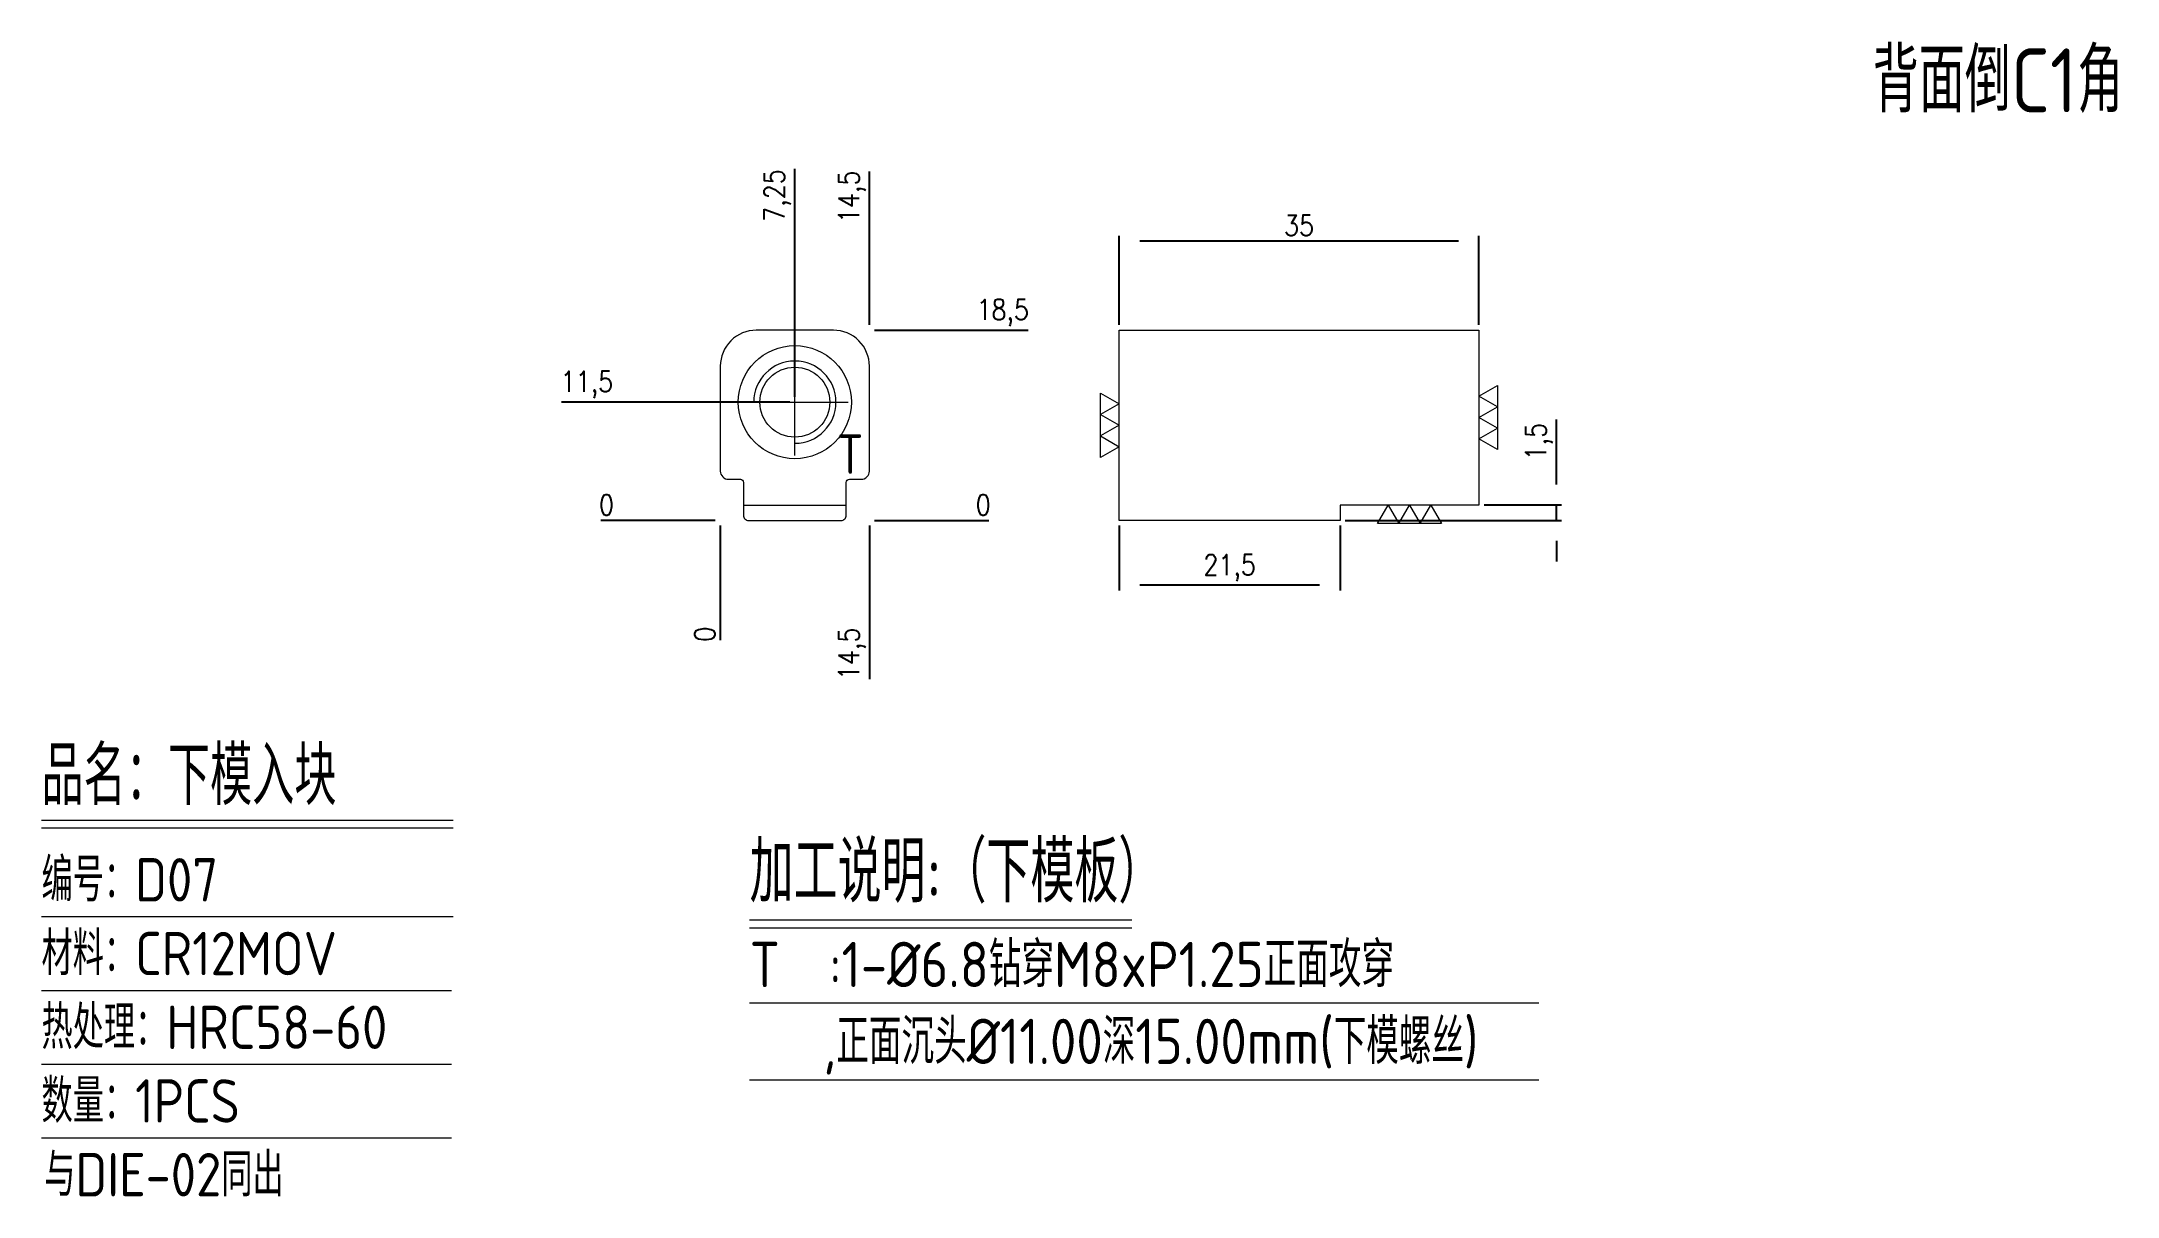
# Model space of a CAD drawing. Header units: millimetres. Extents: x 94768 to 94970, y 591 to 704.
import ezdxf
from ezdxf.enums import TextEntityAlignment as Align

# ---------------------------------------------------------------- set-up
doc = ezdxf.new("R2010")
doc.units = ezdxf.units.MM
doc.linetypes.add('CENTER', pattern=[0])
doc.linetypes.add('HIDDEN', pattern=[0])
for name, color, linetype in [('DIE_P', 2, 'Continuous'), ('DIM', 4, 'Continuous'), ('TEXT', 4, 'Continuous')]:
    doc.layers.add(name, color=color, linetype=linetype)
doc.styles.add('gbenor', font='gbenor.shx', dxfattribs={"bigfont": 'gbcbig.shx'})
doc.styles.get("Standard").update_dxf_attribs({"font": 'txt.shx', "width": 0.85, "bigfont": 'ctxt.shx'})
doc.dimstyles.new('T-2-WX', dxfattribs={"dimtxt": 2, "dimasz": 2, "dimexe": 0.5, "dimexo": 0.5, "dimgap": 0.5, "dimtad": 1, "dimtxsty": 'Standard', "dimblk": 'OPEN30', "dimcen": 0, "dimazin": 3, "dimtfac": 1, "dimtmove": 0, "dimatfit": 3, "dimldrblk": 'OPEN30', "dimlwd": -1, "dimlwe": -1})

# ---------------------------------------------------------------- blocks, each defined once
blk = doc.blocks.new('*D7579')
at = {"layer": 'Defpoints', "color": 0}
for p in [(94834.5, 657.15), (94849, 657.15), (94859, 657.15)]:
    blk.add_point(p, dxfattribs=at)
at = {"layer": 'DIM', "color": 0}
blk.add_line((94849.5, 657.15), (94860.63, 657.15), dxfattribs=at)
at = {"layer": 'DIM', "color": 0, "lineweight": 5, "insert": (94860.07, 658.65), "char_height": 2, "attachment_point": 5}
blk.add_mtext('0', dxfattribs=at)
blk = doc.blocks.new('_Open30')
blk = doc.blocks.new('*D7580')
at = {"layer": 'Defpoints', "color": 0}
for p in [(94849, 675.65), (94859, 675.65), (94834.5, 657.15)]:
    blk.add_point(p, dxfattribs=at)
at = {"layer": 'DIM', "color": 0}
for p, q in [((94849.5, 675.65), (94853, 675.65)), ((94853, 675.65), (94855, 675.65)), ((94855, 675.65), (94864.44, 675.65))]:
    blk.add_line(p, q, dxfattribs=at)
at = {"layer": 'DIM', "color": 0, "lineweight": 5, "insert": (94861.97, 677.34), "char_height": 2, "attachment_point": 5}
blk.add_mtext('18,5', dxfattribs=at)
blk = doc.blocks.new('*D7581')
at = {"layer": 'Defpoints', "color": 0}
for p in [(94824.5, 657.15), (94834.5, 657.15), (94834.5, 657.15)]:
    blk.add_point(p, dxfattribs=at)
at = {"layer": 'DIM', "color": 0}
blk.add_line((94834, 657.15), (94822.87, 657.15), dxfattribs=at)
at = {"layer": 'DIM', "color": 0, "lineweight": 5, "insert": (94823.43, 658.65), "char_height": 2, "attachment_point": 5}
blk.add_mtext('0', dxfattribs=at)
blk = doc.blocks.new('*D7582')
at = {"layer": 'Defpoints', "color": 0}
for p in [(94824.5, 668.65), (94841.75, 668.65), (94834.5, 657.15)]:
    blk.add_point(p, dxfattribs=at)
at = {"layer": 'DIM', "color": 0}
for p, q in [((94828.5, 668.65), (94819.06, 668.65)), ((94832.5, 668.65), (94828.5, 668.65)), ((94841.25, 668.65), (94832.5, 668.65))]:
    blk.add_line(p, q, dxfattribs=at)
at = {"layer": 'DIM', "color": 0, "lineweight": 5, "insert": (94821.53, 670.34), "char_height": 2, "attachment_point": 5}
blk.add_mtext('11,5', dxfattribs=at)
blk = doc.blocks.new('*D7583')
at = {"layer": 'Defpoints', "color": 0}
for p in [(94834.5, 657.15), (94849, 657.15), (94849, 647.15)]:
    blk.add_point(p, dxfattribs=at)
at = {"layer": 'DIM', "color": 0}
for p, q in [((94849, 656.65), (94849, 653.15)), ((94849, 653.15), (94849, 651.15)), ((94849, 651.15), (94849, 641.71))]:
    blk.add_line(p, q, dxfattribs=at)
at = {"layer": 'DIM', "color": 0, "lineweight": 5, "insert": (94847.31, 644.18), "char_height": 2, "attachment_point": 5, "rotation": 90}
blk.add_mtext('14,5', dxfattribs=at)
blk = doc.blocks.new('*D7584')
at = {"layer": 'Defpoints', "color": 0}
for p in [(94834.5, 657.15), (94834.5, 657.15), (94834.5, 647.15)]:
    blk.add_point(p, dxfattribs=at)
at = {"layer": 'DIM', "color": 0}
blk.add_line((94834.5, 656.65), (94834.5, 645.51), dxfattribs=at)
at = {"layer": 'DIM', "color": 0, "lineweight": 5, "insert": (94833, 646.08), "char_height": 2, "attachment_point": 5, "rotation": 90}
blk.add_mtext('0', dxfattribs=at)
blk = doc.blocks.new('*D7585')
at = {"layer": 'Defpoints', "color": 0}
for p in [(94849, 685.65), (94849, 675.65), (94834.5, 657.15)]:
    blk.add_point(p, dxfattribs=at)
at = {"layer": 'DIM', "color": 0}
for p, q in [((94849, 681.65), (94849, 691.08)), ((94849, 679.65), (94849, 681.65)), ((94849, 676.15), (94849, 679.65))]:
    blk.add_line(p, q, dxfattribs=at)
at = {"layer": 'DIM', "color": 0, "lineweight": 5, "insert": (94847.31, 688.62), "char_height": 2, "attachment_point": 5, "rotation": 90}
blk.add_mtext('14,5', dxfattribs=at)
blk = doc.blocks.new('*D7586')
at = {"layer": 'Defpoints', "color": 0}
for p in [(94841.75, 685.65), (94841.75, 668.65), (94834.5, 657.15)]:
    blk.add_point(p, dxfattribs=at)
at = {"layer": 'DIM', "color": 0}
for p, q in [((94841.75, 681.65), (94841.75, 691.33)), ((94841.75, 677.65), (94841.75, 681.65)), ((94841.75, 669.15), (94841.75, 677.65))]:
    blk.add_line(p, q, dxfattribs=at)
at = {"layer": 'DIM', "color": 0, "lineweight": 5, "insert": (94840.06, 688.74), "char_height": 2, "attachment_point": 5, "rotation": 90}
blk.add_mtext('7,25', dxfattribs=at)
blk = doc.blocks.new('*D7587')
at = {"layer": 'Defpoints', "color": 0}
for p in [(94908.29, 684.32), (94873.29, 675.65), (94908.29, 675.65)]:
    blk.add_point(p, dxfattribs=at)
at = {"layer": 'DIM', "color": 0}
for p, q in [((94873.29, 676.15), (94873.29, 684.82)), ((94908.29, 676.15), (94908.29, 684.82)), ((94875.29, 684.32), (94906.29, 684.32))]:
    blk.add_line(p, q, dxfattribs=at)
at = {"layer": 'DIM', "color": 0, "lineweight": 5, "insert": (94890.79, 685.82), "char_height": 2, "attachment_point": 5}
blk.add_mtext('35', dxfattribs=at)
blk = doc.blocks.new('*D7588')
at = {"layer": 'Defpoints', "color": 0}
for p in [(94873.29, 657.15), (94894.79, 657.15), (94873.29, 650.84)]:
    blk.add_point(p, dxfattribs=at)
at = {"layer": 'DIM', "color": 0}
for p, q in [((94873.29, 656.65), (94873.29, 650.34)), ((94894.79, 656.65), (94894.79, 650.34)), ((94892.79, 650.84), (94875.29, 650.84))]:
    blk.add_line(p, q, dxfattribs=at)
at = {"layer": 'DIM', "color": 0, "lineweight": 5, "insert": (94884.04, 652.53), "char_height": 2, "attachment_point": 5}
blk.add_mtext('21,5', dxfattribs=at)
blk = doc.blocks.new('*D7589')
at = {"layer": 'Defpoints', "color": 0}
for p in [(94908.29, 658.65), (94915.82, 658.65), (94894.79, 657.15)]:
    blk.add_point(p, dxfattribs=at)
at = {"layer": 'DIM', "color": 0}
for p, q in [((94915.82, 660.65), (94915.82, 666.97)), ((94908.79, 658.65), (94916.32, 658.65)), ((94915.82, 657.15), (94915.82, 658.65)), ((94895.29, 657.15), (94916.32, 657.15)), ((94915.82, 655.15), (94915.82, 653.15))]:
    blk.add_line(p, q, dxfattribs=at)
at = {"layer": 'DIM', "color": 0, "lineweight": 5, "insert": (94914.13, 664.81), "char_height": 2, "attachment_point": 5, "rotation": 90}
blk.add_mtext('1,5', dxfattribs=at)

msp = doc.modelspace()

# ---------------------------------------------------------------- linework, layer by layer
at = {"layer": 'DIE_P', "color": 4, "linetype": 'CENTER', "lineweight": 5, "ltscale": 0.007}
for p, q in [((94841.751, 663.446), (94841.751, 673.846)), ((94836.551, 668.646), (94846.951, 668.646))]:
    msp.add_line(p, q, dxfattribs=at)
at = {"layer": 'DIE_P', "linetype": 'Continuous', "lineweight": 5}
msp.add_lwpolyline([(94847.051, 661.146), (94848.201, 661.146, 0.4142136), (94849.001, 661.946), (94849.001, 672.146, 0.4142136), (94845.501, 675.646), (94838.001, 675.646, 0.4142136), (94834.501, 672.146), (94834.501, 661.946, 0.4142136), (94835.301, 661.146), (94836.451, 661.146, -0.4142136), (94836.751, 660.846), (94836.751, 657.646, 0.4142136), (94837.251, 657.146), (94846.251, 657.146, 0.4142136), (94846.751, 657.646), (94846.751, 660.846, -0.4142136)], format="xyb", close=True, dxfattribs=at)
at = {"layer": 'DIE_P', "color": 2, "lineweight": 5}
msp.add_lwpolyline([(94894.786, 657.146), (94873.286, 657.146), (94873.286, 675.646), (94908.286, 675.646), (94908.286, 658.646), (94894.786, 658.646)], close=True, dxfattribs=at)
at = {"layer": 'DIE_P', "color": 4, "lineweight": 5}
for points in [[(94871.486, 669.514), (94873.286, 668.475), (94871.486, 667.435), (94873.286, 666.396), (94871.486, 665.357), (94873.286, 664.318), (94871.486, 663.279), (94871.486, 669.514)], [(94910.086, 664.029), (94908.286, 665.068), (94910.086, 666.107), (94908.286, 667.146), (94910.086, 668.185), (94908.286, 669.225), (94910.086, 670.264), (94910.086, 664.029)], [(94898.418, 656.846), (94899.457, 658.646), (94900.496, 656.846), (94901.536, 658.646), (94902.575, 656.846), (94903.614, 658.646), (94904.653, 656.846), (94898.418, 656.846)]]:
    msp.add_lwpolyline(points, close=True, dxfattribs=at)
at = {"layer": 'DIE_P', "linetype": 'HIDDEN', "lineweight": 5}
msp.add_lwpolyline([(94836.751, 658.646), (94846.751, 658.646)], dxfattribs=at)
at = {"layer": 'DIE_P', "lineweight": 5}
for radius in [5.5, 3.4]:
    msp.add_circle((94841.751, 668.646), radius, dxfattribs=at)
msp.add_arc((94841.751, 668.646), 4, 270, 180, dxfattribs=at)
at = {"layer": 'DIM', "color": 4, "linetype": 'Continuous', "lineweight": 5}
for p, q in [((94768.476, 628), (94808.515, 628)), ((94768.476, 627.262), (94808.515, 627.262)), ((94768.476, 618.618), (94808.515, 618.618)), ((94768.476, 611.45), (94808.341, 611.45)), ((94768.476, 604.281), (94808.341, 604.281)), ((94768.476, 597.113), (94808.341, 597.113))]:
    msp.add_line(p, q, dxfattribs=at)
at = {"layer": 'TEXT', "color": 3, "lineweight": 5}
for p, q in [((94837.351, 618.305), (94874.522, 618.305)), ((94837.351, 617.535), (94874.522, 617.535)), ((94837.351, 610.231), (94914.119, 610.231)), ((94837.351, 602.751), (94914.119, 602.751))]:
    msp.add_line(p, q, dxfattribs=at)

# ---------------------------------------------------------------- texts
at = {"layer": 'DIM', "color": 3, "linetype": 'Continuous', "lineweight": 5, "style": 'gbenor'}
for s, height, p in [('品名：下模入块', 5.6924, (94768.476, 629.475)), ('编号：D07', 4.2166, (94768.476, 620.094)), ('材料：CR12MOV', 4.2166, (94768.476, 612.925)), ('热处理：HRC58-60', 4.21658, (94768.476, 605.757)), ('数量：1PCS', 4.2166, (94768.476, 598.589)), ('与DIE-02同出', 4.2166, (94768.733, 591.421))]:
    msp.add_text(s, height=height, dxfattribs=at).set_placement(p)
at = {"layer": 'TEXT', "color": 4, "lineweight": 5, "style": 'gbenor'}
for s, height, p in [('背面倒C1角', 6.2174, (94946.595, 696.826)), ('加工说明:（下模板）', 5.94, (94837.351, 619.999)), ('T  :1-%%c6.8钻穿M8xP1.25正面攻穿', 4.4, (94837.351, 611.771)), ('   ,正面沉头%%C11.00深15.00mm(下模螺丝)', 4.4, (94837.351, 604.291))]:
    msp.add_text(s, height=height, dxfattribs=at).set_placement(p)
msp.add_text('T', height=3.84, dxfattribs=at).set_placement((94847.137, 663.6), align=Align.MIDDLE_CENTER)

# ---------------------------------------------------------------- dimensions: what is measured, and where the dimension line sits
at = {"layer": 'DIM', "color": 4, "lineweight": 5}
for feature_location, offset, dtype, origin, picture, middle in [((94841.751, 668.646), (0, 17), 1, (94834.501, 657.146), '*D7586', (94840.061, 688.737)), ((94849.001, 675.646), (0, 10), 1, (94834.501, 657.146), '*D7585', (94847.311, 688.615)), ((94849.001, 675.646), (10, 0), 0, (94834.501, 657.146), '*D7580', (94861.97, 677.337)), ((94841.751, 668.646), (-17.25, 0), 0, (94834.501, 657.146), '*D7582', (94821.532, 670.337)), ((94834.501036594, 657.146264661), (-10, 0), 0, (94834.501036594, 657.146264661), '*D7581', (94823.434369928, 658.646264661)), ((94849.001036614, 657.146264661), (10, 0), 0, (94834.501036594, 657.146264661), '*D7579', (94860.067703281, 658.646264661)), ((94834.501036594, 657.146264661), (0, -10), 1, (94834.501036594, 657.146264661), '*D7584', (94833.001036594, 646.079597995)), ((94849.001, 657.146), (0, -10), 1, (94834.501, 657.146), '*D7583', (94847.311, 644.177))]:
    dim = msp.add_ordinate_dim(feature_location=feature_location, offset=offset, dtype=dtype, origin=origin, dimstyle='T-2-WX', dxfattribs=at)
    dim.commit()
    dim.dimension.update_dxf_attribs({"geometry": picture, "text_midpoint": middle})
for base, p1, p2, picture, middle in [((94908.286, 684.325), (94873.286, 675.646), (94908.286, 675.646), '*D7587', (94890.786, 685.825)), ((94873.286, 650.844), (94894.786, 657.146), (94873.286, 657.146), '*D7588', (94884.036, 652.535))]:
    dim = msp.add_linear_dim(base=base, p1=p1, p2=p2, dimstyle='T-2-WX', dxfattribs=at)
    dim.commit()
    dim.dimension.update_dxf_attribs({"geometry": picture, "text_midpoint": middle})
dim = msp.add_linear_dim(base=(94915.824, 658.646), p1=(94894.786, 657.146), p2=(94908.286, 658.646), angle=90, dimstyle='T-2-WX', dxfattribs=at)
dim.commit()
dim.dimension.update_dxf_attribs({"geometry": '*D7589', "text_midpoint": (94914.133, 664.806)})

doc.saveas('drawing.dxf')
